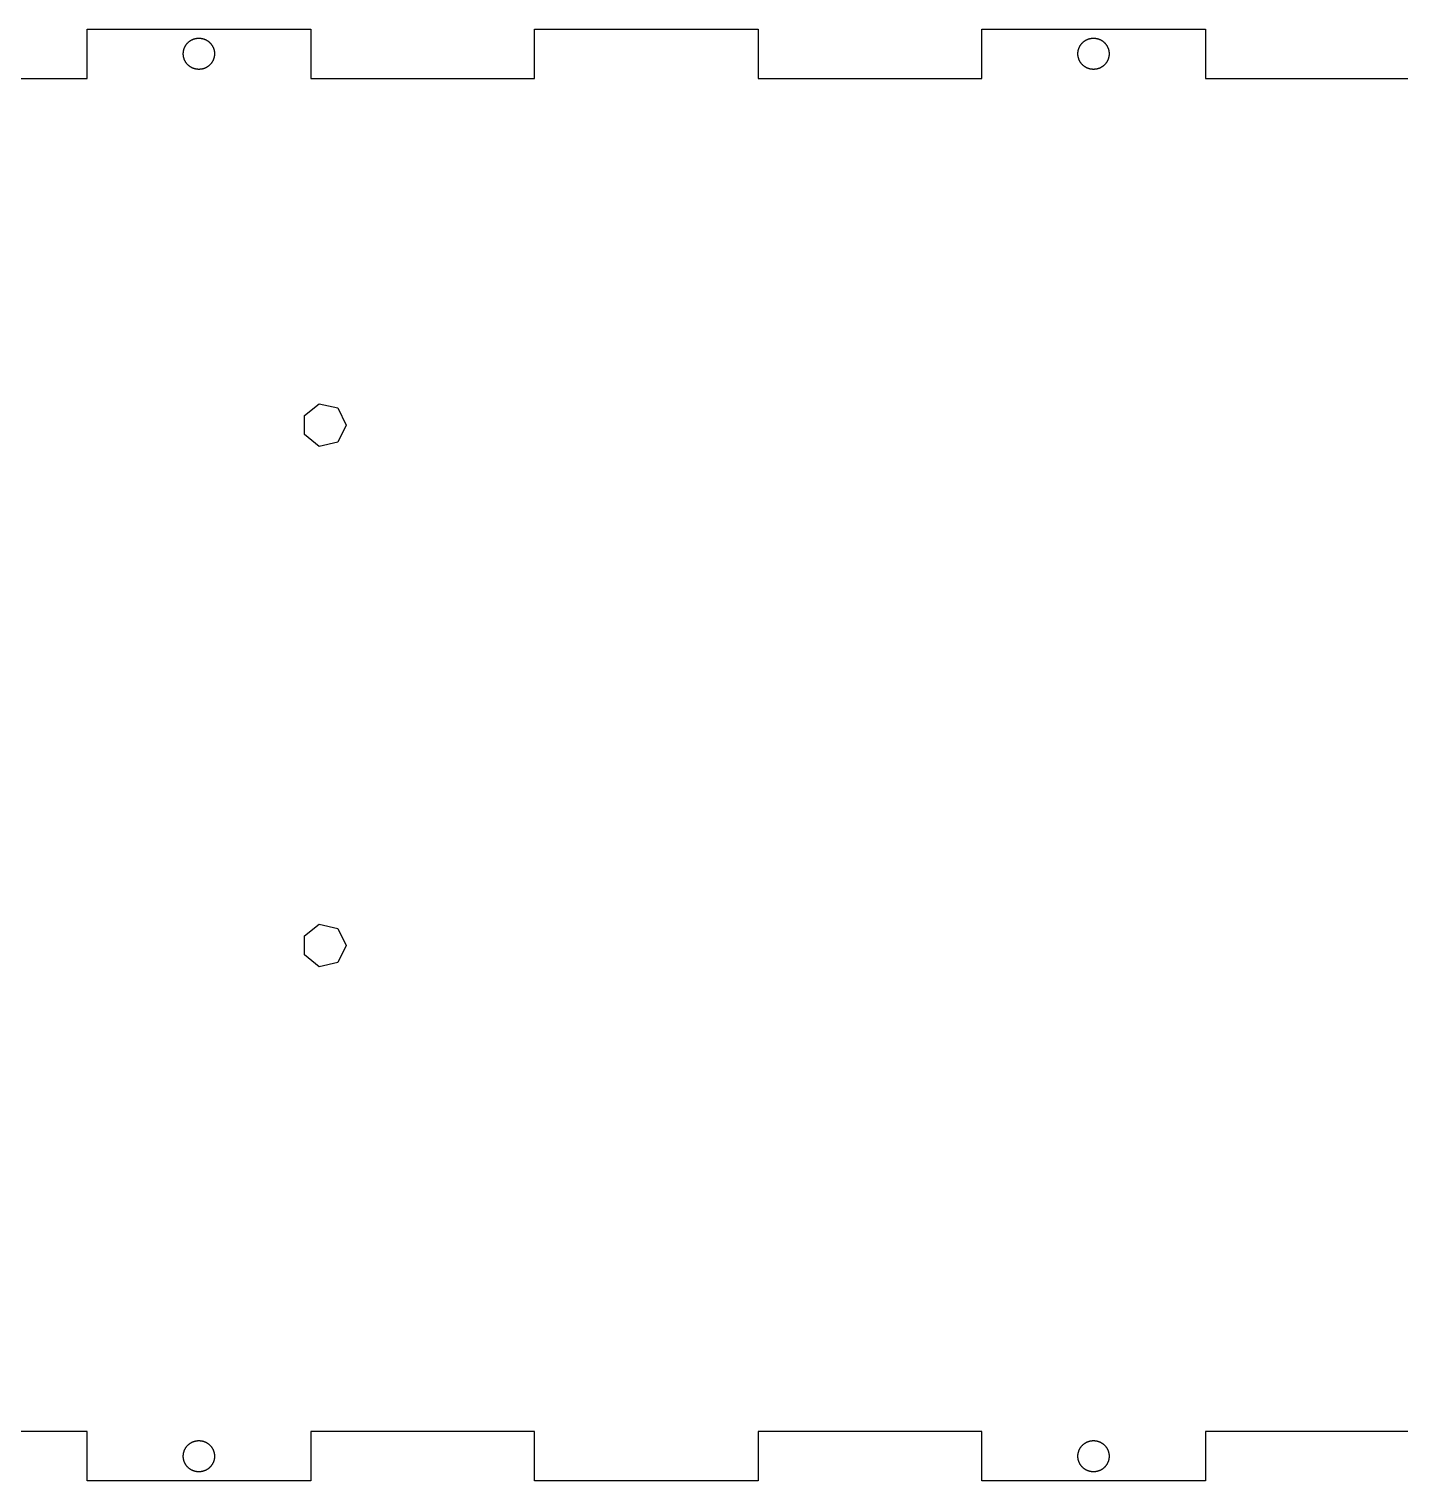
# Model space of a CAD drawing. Extents: x 9 to 577, y 117 to 593.
# Drawn here: x 313.4 to 445.2, y 261.7 to 401.2 of the extents above; entities that cross this region are included whole.
import ezdxf

# ---------------------------------------------------------------- set-up
doc = ezdxf.new("R2010")
doc.units = 0
doc.layers.add('Layer_1', color=7, linetype='CONTINUOUS')

msp = doc.modelspace()

# ---------------------------------------------------------------- linework, layer by layer
at = {"layer": 'Layer_1', "color": 7}
for points in [[(297.449692, 396.470285), (318.949691, 396.470285), (318.949691, 401.220282), (340.44969, 401.220282), (340.44969, 396.470285), (361.94969, 396.470285), (361.94969, 401.220282), (383.449689, 401.220282), (383.449689, 396.470285), (404.949688, 396.470285), (404.949688, 401.220282), (426.449688, 401.220282), (426.449688, 396.470285), (447.949695, 396.470285)], [(328.199694, 398.845284), (328.199694, 398.845284), (328.199919, 398.871474), (328.199919, 398.897636), (328.199919, 398.923798), (328.202742, 398.949932), (328.205564, 398.976037), (328.208386, 399.002086), (328.21149, 399.028107), (328.214877, 399.054072), (328.218828, 399.079951), (328.223062, 399.105775), (328.227859, 399.131513), (328.233222, 399.157167), (328.238866, 399.182737), (328.245075, 399.208193), (328.251566, 399.233537), (328.258622, 399.258767), (328.265959, 399.283857), (328.273862, 399.308834), (328.282046, 399.333669), (328.290795, 399.358335), (328.300108, 399.382861), (328.309704, 399.407216), (328.319582, 399.431403), (328.330024, 399.45542), (328.340748, 399.479239), (328.352037, 399.502861), (328.363608, 399.526286), (328.375744, 399.549513), (328.388162, 399.572514), (328.401144, 399.595289), (328.414408, 399.617839), (328.427955, 399.640163), (328.442066, 399.662232), (328.456459, 399.684048), (328.471417, 399.705638), (328.486657, 399.726946), (328.502179, 399.748), (328.517984, 399.768771), (328.534353, 399.789261), (328.551004, 399.809468), (328.567937, 399.829364), (328.585435, 399.848979), (328.603215, 399.868283), (328.621277, 399.887276), (328.639622, 399.905959), (328.658248, 399.924304), (328.677157, 399.942338), (328.696348, 399.960033), (328.715822, 399.97739), (328.735859, 399.99438), (328.756179, 400.011031), (328.776782, 400.027343), (328.797384, 400.043289), (328.81855, 400.058867), (328.839717, 400.074079), (328.861448, 400.088896), (328.883179, 400.103346), (328.905193, 400.1174), (328.927488, 400.131088), (328.950066, 400.144381), (328.972926, 400.157278), (328.996068, 400.169781), (329.01921, 400.18186), (329.042635, 400.193544), (329.066342, 400.204805), (329.090048, 400.21567), (329.114037, 400.226112), (329.138308, 400.236131), (329.162579, 400.245727), (329.187133, 400.254899), (329.211968, 400.263648), (329.236804, 400.271945), (329.261639, 400.279819), (329.286757, 400.28727), (329.311875, 400.294269), (329.337275, 400.300817), (329.362675, 400.306941), (329.388357, 400.312613), (329.414039, 400.317835), (329.439722, 400.322604), (329.465404, 400.326922), (329.491368, 400.330789), (329.517333, 400.334203), (329.543297, 400.337167), (329.569262, 400.339707), (329.595226, 400.341682), (329.621473, 400.343376), (329.647719, 400.344505), (329.673966, 400.345069), (329.700213, 400.345298), (329.726459, 400.345069), (329.752706, 400.344505), (329.778953, 400.343376), (329.805199, 400.341682), (329.831164, 400.339707), (329.857128, 400.337167), (329.883093, 400.334203), (329.909057, 400.330789), (329.935022, 400.326922), (329.960704, 400.322604), (329.986386, 400.317835), (330.012068, 400.312613), (330.03775, 400.306941), (330.06315, 400.300817), (330.08855, 400.294269), (330.113668, 400.28727), (330.138786, 400.279819), (330.163622, 400.271945), (330.188457, 400.263648), (330.21301, 400.254899), (330.237564, 400.245727), (330.261835, 400.236131), (330.286106, 400.226112), (330.310095, 400.21567), (330.333802, 400.204805), (330.357508, 400.193544), (330.380933, 400.18186), (330.404075, 400.169781), (330.427217, 400.157278), (330.450077, 400.144381), (330.472655, 400.131088), (330.49495, 400.1174), (330.516964, 400.103346), (330.538695, 400.088896), (330.560144, 400.074079), (330.58131, 400.058867), (330.602477, 400.043289), (330.623362, 400.027343), (330.643964, 400.011031), (330.664284, 399.99438), (330.684322, 399.97739), (330.703795, 399.960033), (330.722986, 399.942338), (330.741895, 399.924304), (330.760522, 399.905959), (330.778866, 399.887276), (330.796928, 399.868283), (330.814708, 399.848979), (330.831924, 399.829364), (330.848857, 399.809468), (330.865508, 399.789261), (330.881877, 399.768771), (330.897682, 399.748), (330.913204, 399.726946), (330.928444, 399.705638), (330.943402, 399.684048), (330.957795, 399.662232), (330.971906, 399.640163), (330.985735, 399.617839), (330.998999, 399.595289), (331.011982, 399.572514), (331.024399, 399.549513), (331.036535, 399.526286), (331.048106, 399.502861), (331.059395, 399.479239), (331.070119, 399.45542), (331.080562, 399.431403), (331.090722, 399.407216), (331.100317, 399.382861), (331.10963, 399.358335), (331.118379, 399.333669), (331.126564, 399.308834), (331.134466, 399.283857), (331.141804, 399.258767), (331.148859, 399.233537), (331.15535, 399.208193), (331.161559, 399.182737), (331.167204, 399.157167), (331.172284, 399.131513), (331.177082, 399.105775), (331.181315, 399.079951), (331.185266, 399.054072), (331.188653, 399.028107), (331.191757, 399.002086), (331.194579, 398.976037), (331.197402, 398.949932), (331.200224, 398.923798), (331.200224, 398.897636), (331.200224, 398.871474), (331.20045, 398.845284), (331.200224, 398.819093), (331.200224, 398.792931), (331.200224, 398.766769), (331.197402, 398.740636), (331.194579, 398.71453), (331.191757, 398.688481), (331.188653, 398.66246), (331.185266, 398.636496), (331.181315, 398.610616), (331.177082, 398.584793), (331.172284, 398.559054), (331.167204, 398.5334), (331.161559, 398.507831), (331.15535, 398.482374), (331.148859, 398.457031), (331.141804, 398.4318), (331.134466, 398.40671), (331.126564, 398.381734), (331.118379, 398.356898), (331.10963, 398.332232), (331.100317, 398.307707), (331.090722, 398.283351), (331.080562, 398.259165), (331.070119, 398.235147), (331.059395, 398.211328), (331.048106, 398.187706), (331.036535, 398.164281), (331.024399, 398.141055), (331.011982, 398.118053), (330.998999, 398.095278), (330.985735, 398.072729), (330.971906, 398.050405), (330.957795, 398.028335), (330.943402, 398.006491), (330.928444, 397.984901), (330.913204, 397.963593), (330.897682, 397.942539), (330.881877, 397.921768), (330.865508, 397.901279), (330.848857, 397.881071), (330.831924, 397.861175), (330.814708, 397.84156), (330.796928, 397.822256), (330.778866, 397.803263), (330.760522, 397.78458), (330.741895, 397.766235), (330.722986, 397.748201), (330.703795, 397.730506), (330.684322, 397.713149), (330.664284, 397.696159), (330.643964, 397.679508), (330.623362, 397.663224), (330.602477, 397.647279), (330.58131, 397.6317), (330.560144, 397.616488), (330.538695, 397.601671), (330.516964, 397.587222), (330.49495, 397.573167), (330.472655, 397.559479), (330.450077, 397.546187), (330.427217, 397.533289), (330.404075, 397.520787), (330.380933, 397.508707), (330.357508, 397.497023), (330.333802, 397.485763), (330.310095, 397.474897), (330.286106, 397.464455), (330.261835, 397.454436), (330.237564, 397.444841), (330.21301, 397.435668), (330.188457, 397.426919), (330.163622, 397.418622), (330.138786, 397.410748), (330.113668, 397.403326), (330.08855, 397.396327), (330.06315, 397.389779), (330.03775, 397.383655), (330.012068, 397.377982), (329.986386, 397.372761), (329.960704, 397.367991), (329.935022, 397.363673), (329.909057, 397.359807), (329.883093, 397.356392), (329.857128, 397.353429), (329.831164, 397.350889), (329.805199, 397.348913), (329.778953, 397.34722), (329.752706, 397.346091), (329.726459, 397.345527), (329.700213, 397.345298), (329.673966, 397.345527), (329.647719, 397.346091), (329.621473, 397.34722), (329.595226, 397.348913), (329.569262, 397.350889), (329.543297, 397.353429), (329.517333, 397.356392), (329.491368, 397.359807), (329.465404, 397.363673), (329.439722, 397.367991), (329.414039, 397.372761), (329.388357, 397.377982), (329.362675, 397.383655), (329.337275, 397.389779), (329.311875, 397.396327), (329.286757, 397.403326), (329.261639, 397.410748), (329.236804, 397.418622), (329.211968, 397.426919), (329.187133, 397.435668), (329.162579, 397.444841), (329.138308, 397.454436), (329.114037, 397.464455), (329.090048, 397.474897), (329.066342, 397.485763), (329.042635, 397.497023), (329.01921, 397.508707), (328.996068, 397.520787), (328.972926, 397.533289), (328.950066, 397.546187), (328.927488, 397.559479), (328.905193, 397.573167), (328.883179, 397.587222), (328.861448, 397.601671), (328.839717, 397.616488), (328.81855, 397.6317), (328.797384, 397.647279), (328.776782, 397.663224), (328.756179, 397.679508), (328.735859, 397.696159), (328.715822, 397.713149), (328.696348, 397.730506), (328.677157, 397.748201), (328.658248, 397.766235), (328.639622, 397.78458), (328.621277, 397.803263), (328.603215, 397.822256), (328.585435, 397.84156), (328.567937, 397.861175), (328.551004, 397.881071), (328.534353, 397.901279), (328.517984, 397.921768), (328.502179, 397.942539), (328.486657, 397.963593), (328.471417, 397.984901), (328.456459, 398.006491), (328.442066, 398.028335), (328.427955, 398.050405), (328.414408, 398.072729), (328.401144, 398.095278), (328.388162, 398.118053), (328.375744, 398.141055), (328.363608, 398.164281), (328.352037, 398.187706), (328.340748, 398.211328), (328.330024, 398.235147), (328.319582, 398.259165), (328.309704, 398.283351), (328.300108, 398.307707), (328.290795, 398.332232), (328.282046, 398.356898), (328.273862, 398.381734), (328.265959, 398.40671), (328.258622, 398.4318), (328.251566, 398.457031), (328.245075, 398.482374), (328.238866, 398.507831), (328.233222, 398.5334), (328.227859, 398.559054), (328.223062, 398.584793), (328.218828, 398.610616), (328.214877, 398.636496), (328.21149, 398.66246), (328.208386, 398.688481), (328.205564, 398.71453), (328.202742, 398.740636), (328.199919, 398.766769), (328.199919, 398.792931), (328.199919, 398.819093), (328.199694, 398.845284)], [(414.199691, 398.845284), (414.199691, 398.845284), (414.199917, 398.871474), (414.199917, 398.897636), (414.199917, 398.923798), (414.202739, 398.949932), (414.205561, 398.976037), (414.208383, 399.002086), (414.211488, 399.028107), (414.214874, 399.054072), (414.218826, 399.079951), (414.223059, 399.105775), (414.227857, 399.131513), (414.232937, 399.157167), (414.238581, 399.182737), (414.24479, 399.208193), (414.251281, 399.233537), (414.258337, 399.258767), (414.265674, 399.283857), (414.273577, 399.308834), (414.281761, 399.333669), (414.29051, 399.358335), (414.299541, 399.382861), (414.309137, 399.407216), (414.319297, 399.431403), (414.329739, 399.45542), (414.340746, 399.479239), (414.352034, 399.502861), (414.363606, 399.526286), (414.375741, 399.549513), (414.388159, 399.572514), (414.401141, 399.595289), (414.414406, 399.617839), (414.427952, 399.640163), (414.442063, 399.662232), (414.456457, 399.684048), (414.471414, 399.705638), (414.486654, 399.726946), (414.502177, 399.748), (414.517981, 399.768771), (414.53435, 399.789261), (414.551001, 399.809468), (414.567934, 399.829364), (414.585432, 399.848979), (414.603212, 399.868283), (414.621274, 399.887276), (414.639619, 399.905959), (414.658246, 399.924304), (414.677154, 399.942338), (414.696346, 399.960033), (414.715819, 399.97739), (414.735857, 399.99438), (414.756177, 400.011031), (414.776779, 400.027343), (414.797663, 400.043289), (414.818548, 400.058867), (414.839714, 400.074079), (414.861446, 400.088896), (414.883177, 400.103346), (414.90519, 400.1174), (414.927486, 400.131088), (414.950063, 400.144381), (414.972923, 400.157278), (414.996066, 400.169781), (415.019208, 400.18186), (415.042632, 400.193544), (415.066339, 400.204805), (415.090046, 400.21567), (415.114034, 400.226112), (415.138306, 400.236131), (415.162577, 400.245727), (415.18713, 400.254899), (415.211683, 400.263648), (415.236519, 400.271945), (415.261354, 400.279819), (415.286472, 400.28727), (415.31159, 400.294269), (415.33699, 400.300817), (415.36239, 400.306941), (415.388072, 400.312613), (415.413754, 400.317835), (415.439437, 400.322604), (415.465119, 400.326922), (415.491083, 400.330789), (415.517048, 400.334203), (415.543012, 400.337167), (415.568977, 400.339707), (415.594941, 400.341682), (415.621188, 400.343376), (415.647434, 400.344505), (415.673681, 400.345069), (415.699928, 400.345298), (415.726174, 400.345069), (415.752421, 400.344505), (415.778668, 400.343376), (415.804914, 400.341682), (415.830879, 400.339707), (415.856843, 400.337167), (415.882808, 400.334203), (415.908772, 400.330789), (415.934737, 400.326922), (415.960419, 400.322604), (415.986101, 400.317835), (416.011783, 400.312613), (416.037466, 400.306941), (416.062866, 400.300817), (416.088266, 400.294269), (416.113383, 400.28727), (416.138501, 400.279819), (416.163619, 400.271945), (416.188454, 400.263648), (416.213008, 400.254899), (416.237561, 400.245727), (416.261832, 400.236131), (416.286103, 400.226112), (416.310092, 400.21567), (416.333799, 400.204805), (416.357506, 400.193544), (416.38093, 400.18186), (416.404072, 400.169781), (416.427214, 400.157278), (416.450074, 400.144381), (416.472652, 400.131088), (416.494948, 400.1174), (416.516961, 400.103346), (416.538692, 400.088896), (416.560141, 400.074079), (416.58159, 400.058867), (416.602757, 400.043289), (416.623641, 400.027343), (416.644243, 400.011031), (416.664563, 399.99438), (416.684319, 399.97739), (416.704074, 399.960033), (416.723266, 399.942338), (416.742174, 399.924304), (416.760801, 399.905959), (416.779146, 399.887276), (416.797208, 399.868283), (416.814988, 399.848979), (416.832203, 399.829364), (416.849137, 399.809468), (416.865788, 399.789261), (416.882157, 399.768771), (416.897961, 399.748), (416.913483, 399.726946), (416.928723, 399.705638), (416.943681, 399.684048), (416.958074, 399.662232), (416.972186, 399.640163), (416.985732, 399.617839), (416.998997, 399.595289), (417.011979, 399.572514), (417.024397, 399.549513), (417.036532, 399.526286), (417.048103, 399.502861), (417.059392, 399.479239), (417.070117, 399.45542), (417.080559, 399.431403), (417.090437, 399.407216), (417.100032, 399.382861), (417.109346, 399.358335), (417.118094, 399.333669), (417.126279, 399.308834), (417.134181, 399.283857), (417.141519, 399.258767), (417.148574, 399.233537), (417.155066, 399.208193), (417.161274, 399.182737), (417.166919, 399.157167), (417.172281, 399.131513), (417.177079, 399.105775), (417.181312, 399.079951), (417.185263, 399.054072), (417.18865, 399.028107), (417.191472, 399.002086), (417.194294, 398.976037), (417.197117, 398.949932), (417.199939, 398.923798), (417.199939, 398.897636), (417.199939, 398.871474), (417.200165, 398.845284), (417.199939, 398.819093), (417.199939, 398.792931), (417.199939, 398.766769), (417.197117, 398.740636), (417.194294, 398.71453), (417.191472, 398.688481), (417.18865, 398.66246), (417.185263, 398.636496), (417.181312, 398.610616), (417.177079, 398.584793), (417.172281, 398.559054), (417.166919, 398.5334), (417.161274, 398.507831), (417.155066, 398.482374), (417.148574, 398.457031), (417.141519, 398.4318), (417.134181, 398.40671), (417.126279, 398.381734), (417.118094, 398.356898), (417.109346, 398.332232), (417.100032, 398.307707), (417.090437, 398.283351), (417.080559, 398.259165), (417.070117, 398.235147), (417.059392, 398.211328), (417.048103, 398.187706), (417.036532, 398.164281), (417.024397, 398.141055), (417.011979, 398.118053), (416.998997, 398.095278), (416.985732, 398.072729), (416.972186, 398.050405), (416.958074, 398.028335), (416.943681, 398.006491), (416.928723, 397.984901), (416.913483, 397.963593), (416.897961, 397.942539), (416.882157, 397.921768), (416.865788, 397.901279), (416.849137, 397.881071), (416.832203, 397.861175), (416.814988, 397.84156), (416.797208, 397.822256), (416.779146, 397.803263), (416.760801, 397.78458), (416.742174, 397.766235), (416.723266, 397.748201), (416.704074, 397.730506), (416.684319, 397.713149), (416.664563, 397.696159), (416.644243, 397.679508), (416.623641, 397.663224), (416.602757, 397.647279), (416.58159, 397.6317), (416.560141, 397.616488), (416.538692, 397.601671), (416.516961, 397.587222), (416.494948, 397.573167), (416.472652, 397.559479), (416.450074, 397.546187), (416.427214, 397.533289), (416.404072, 397.520787), (416.38093, 397.508707), (416.357506, 397.497023), (416.333799, 397.485763), (416.310092, 397.474897), (416.286103, 397.464455), (416.261832, 397.454436), (416.237561, 397.444841), (416.213008, 397.435668), (416.188454, 397.426919), (416.163619, 397.418622), (416.138501, 397.410748), (416.113383, 397.403326), (416.088266, 397.396327), (416.062866, 397.389779), (416.037466, 397.383655), (416.011783, 397.377982), (415.986101, 397.372761), (415.960419, 397.367991), (415.934737, 397.363673), (415.908772, 397.359807), (415.882808, 397.356392), (415.856843, 397.353429), (415.830879, 397.350889), (415.804914, 397.348913), (415.778668, 397.34722), (415.752421, 397.346091), (415.726174, 397.345527), (415.699928, 397.345298), (415.673681, 397.345527), (415.647434, 397.346091), (415.621188, 397.34722), (415.594941, 397.348913), (415.568977, 397.350889), (415.543012, 397.353429), (415.517048, 397.356392), (415.491083, 397.359807), (415.465119, 397.363673), (415.439437, 397.367991), (415.413754, 397.372761), (415.388072, 397.377982), (415.36239, 397.383655), (415.33699, 397.389779), (415.31159, 397.396327), (415.286472, 397.403326), (415.261354, 397.410748), (415.236519, 397.418622), (415.211683, 397.426919), (415.18713, 397.435668), (415.162577, 397.444841), (415.138306, 397.454436), (415.114034, 397.464455), (415.090046, 397.474897), (415.066339, 397.485763), (415.042632, 397.497023), (415.019208, 397.508707), (414.996066, 397.520787), (414.972923, 397.533289), (414.950063, 397.546187), (414.927486, 397.559479), (414.90519, 397.573167), (414.883177, 397.587222), (414.861446, 397.601671), (414.839714, 397.616488), (414.818548, 397.6317), (414.797663, 397.647279), (414.776779, 397.663224), (414.756177, 397.679508), (414.735857, 397.696159), (414.715819, 397.713149), (414.696346, 397.730506), (414.677154, 397.748201), (414.658246, 397.766235), (414.639619, 397.78458), (414.621274, 397.803263), (414.603212, 397.822256), (414.585432, 397.84156), (414.567934, 397.861175), (414.551001, 397.881071), (414.53435, 397.901279), (414.517981, 397.921768), (414.502177, 397.942539), (414.486654, 397.963593), (414.471414, 397.984901), (414.456457, 398.006491), (414.442063, 398.028335), (414.427952, 398.050405), (414.414406, 398.072729), (414.401141, 398.095278), (414.388159, 398.118053), (414.375741, 398.141055), (414.363606, 398.164281), (414.352034, 398.187706), (414.340746, 398.211328), (414.329739, 398.235147), (414.319297, 398.259165), (414.309137, 398.283351), (414.299541, 398.307707), (414.29051, 398.332232), (414.281761, 398.356898), (414.273577, 398.381734), (414.265674, 398.40671), (414.258337, 398.4318), (414.251281, 398.457031), (414.24479, 398.482374), (414.238581, 398.507831), (414.232937, 398.5334), (414.227857, 398.559054), (414.223059, 398.584793), (414.218826, 398.610616), (414.214874, 398.636496), (414.211488, 398.66246), (414.208383, 398.688481), (414.205561, 398.71453), (414.202739, 398.740636), (414.199917, 398.766769), (414.199917, 398.792931), (414.199917, 398.819093), (414.199691, 398.845284)], [(339.852226, 362.260422), (339.852226, 364.082423), (341.277222, 365.218421), (343.053247, 364.813421), (343.844231, 363.171421), (343.053247, 361.529421), (341.277222, 361.124421), (339.852226, 362.260422)], [(339.852226, 312.260432), (339.852226, 314.08243), (341.277222, 315.218431), (343.053247, 314.813414), (343.844231, 313.171417), (343.053247, 311.52942), (341.277222, 311.124431), (339.852226, 312.260432)], [(447.949695, 266.470271), (426.449688, 266.470271), (426.449688, 261.720274), (404.949688, 261.720274), (404.949688, 266.470271), (383.449689, 266.470271), (383.449689, 261.720274), (361.94969, 261.720274), (361.94969, 266.470271), (340.44969, 266.470271), (340.44969, 261.720274), (318.949691, 261.720274), (318.949691, 266.470271), (297.449692, 266.470271)], [(328.199694, 264.095286), (328.199694, 264.095286), (328.199919, 264.121533), (328.199919, 264.14778), (328.199919, 264.174026), (328.202742, 264.199991), (328.205564, 264.225955), (328.208386, 264.25192), (328.21149, 264.277884), (328.214877, 264.303849), (328.218828, 264.329813), (328.223062, 264.355495), (328.227859, 264.381178), (328.233222, 264.40686), (328.238866, 264.432542), (328.245075, 264.457942), (328.251566, 264.483342), (328.258622, 264.50846), (328.265959, 264.533578), (328.273862, 264.558695), (328.282046, 264.583531), (328.290795, 264.608084), (328.300108, 264.632638), (328.309704, 264.656909), (328.319582, 264.68118), (328.330024, 264.705169), (328.340748, 264.728875), (328.352037, 264.752582), (328.363608, 264.776006), (328.375744, 264.799149), (328.388162, 264.822291), (328.401144, 264.845151), (328.414408, 264.867729), (328.427955, 264.890024), (328.442066, 264.912038), (328.456459, 264.933769), (328.471417, 264.955218), (328.486657, 264.976384), (328.502179, 264.997551), (328.517984, 265.018435), (328.534353, 265.039038), (328.551004, 265.059358), (328.567937, 265.079395), (328.585435, 265.099151), (328.603215, 265.118342), (328.621277, 265.137251), (328.639622, 265.155878), (328.658248, 265.174222), (328.677157, 265.192284), (328.696348, 265.210064), (328.715822, 265.22728), (328.735859, 265.244213), (328.756179, 265.260864), (328.776782, 265.277233), (328.797384, 265.29332), (328.81855, 265.308842), (328.839717, 265.324082), (328.861448, 265.33904), (328.883179, 265.353433), (328.905193, 265.367544), (328.927488, 265.381373), (328.950066, 265.394638), (328.972926, 265.40762), (328.996068, 265.420038), (329.01921, 265.432173), (329.042635, 265.443744), (329.066342, 265.455033), (329.090048, 265.465758), (329.114037, 265.4762), (329.138308, 265.486078), (329.162579, 265.495673), (329.187133, 265.504986), (329.211968, 265.513735), (329.236804, 265.52192), (329.261639, 265.529822), (329.286757, 265.53716), (329.311875, 265.544215), (329.337275, 265.550706), (329.362675, 265.556915), (329.388357, 265.56256), (329.414039, 265.56764), (329.439722, 265.572438), (329.465404, 265.576671), (329.491368, 265.580622), (329.517333, 265.584009), (329.543297, 265.587113), (329.569262, 265.589935), (329.595226, 265.592758), (329.621473, 265.59558), (329.647719, 265.59558), (329.673966, 265.59558), (329.700213, 265.595834), (329.726459, 265.59558), (329.752706, 265.59558), (329.778953, 265.59558), (329.805199, 265.592758), (329.831164, 265.589935), (329.857128, 265.587113), (329.883093, 265.584009), (329.909057, 265.580622), (329.935022, 265.576671), (329.960704, 265.572438), (329.986386, 265.56764), (330.012068, 265.56256), (330.03775, 265.556915), (330.06315, 265.550706), (330.08855, 265.544215), (330.113668, 265.53716), (330.138786, 265.529822), (330.163622, 265.52192), (330.188457, 265.513735), (330.21301, 265.504986), (330.237564, 265.495673), (330.261835, 265.486078), (330.286106, 265.4762), (330.310095, 265.465758), (330.333802, 265.455033), (330.357508, 265.443744), (330.380933, 265.432173), (330.404075, 265.420038), (330.427217, 265.40762), (330.450077, 265.394638), (330.472655, 265.381373), (330.49495, 265.367544), (330.516964, 265.353433), (330.538695, 265.33904), (330.560144, 265.324082), (330.58131, 265.308842), (330.602477, 265.29332), (330.623362, 265.277233), (330.643964, 265.260864), (330.664284, 265.244213), (330.684322, 265.22728), (330.703795, 265.210064), (330.722986, 265.192284), (330.741895, 265.174222), (330.760522, 265.155878), (330.778866, 265.137251), (330.796928, 265.118342), (330.814708, 265.099151), (330.831924, 265.079395), (330.848857, 265.059358), (330.865508, 265.039038), (330.881877, 265.018435), (330.897682, 264.997551), (330.913204, 264.976384), (330.928444, 264.955218), (330.943402, 264.933769), (330.957795, 264.912038), (330.971906, 264.890024), (330.985735, 264.867729), (330.998999, 264.845151), (331.011982, 264.822291), (331.024399, 264.799149), (331.036535, 264.776006), (331.048106, 264.752582), (331.059395, 264.728875), (331.070119, 264.705169), (331.080562, 264.68118), (331.090722, 264.656909), (331.100317, 264.632638), (331.10963, 264.608084), (331.118379, 264.583531), (331.126564, 264.558695), (331.134466, 264.533578), (331.141804, 264.50846), (331.148859, 264.483342), (331.15535, 264.457942), (331.161559, 264.432542), (331.167204, 264.40686), (331.172284, 264.381178), (331.177082, 264.355495), (331.181315, 264.329813), (331.185266, 264.303849), (331.188653, 264.277884), (331.191757, 264.25192), (331.194579, 264.225955), (331.197402, 264.199991), (331.200224, 264.174026), (331.200224, 264.14778), (331.200224, 264.121533), (331.20045, 264.095286), (331.200224, 264.06904), (331.200224, 264.042793), (331.200224, 264.016546), (331.197402, 263.9903), (331.194579, 263.964335), (331.191757, 263.938371), (331.188653, 263.912406), (331.185266, 263.886442), (331.181315, 263.860478), (331.177082, 263.834795), (331.172284, 263.809113), (331.167204, 263.783431), (331.161559, 263.757749), (331.15535, 263.732349), (331.148859, 263.706949), (331.141804, 263.681831), (331.134466, 263.656713), (331.126564, 263.631878), (331.118379, 263.607042), (331.10963, 263.582489), (331.100317, 263.557935), (331.090722, 263.533664), (331.080562, 263.509393), (331.070119, 263.485404), (331.059395, 263.461698), (331.048106, 263.437991), (331.036535, 263.414566), (331.024399, 263.391424), (331.011982, 263.368282), (330.998999, 263.345422), (330.985735, 263.322844), (330.971906, 263.300549), (330.957795, 263.278535), (330.943402, 263.256804), (330.928444, 263.235355), (330.913204, 263.213906), (330.897682, 263.193022), (330.881877, 263.172138), (330.865508, 263.151535), (330.848857, 263.131215), (330.831924, 263.111178), (330.814708, 263.091422), (330.796928, 263.072231), (330.778866, 263.053322), (330.760522, 263.034695), (330.741895, 263.016351), (330.722986, 262.998289), (330.703795, 262.980509), (330.684322, 262.963011), (330.664284, 262.946078), (330.643964, 262.929426), (330.623362, 262.913058), (330.602477, 262.897253), (330.58131, 262.881731), (330.560144, 262.866491), (330.538695, 262.851533), (330.516964, 262.83714), (330.49495, 262.823029), (330.472655, 262.809482), (330.450077, 262.796218), (330.427217, 262.783235), (330.404075, 262.770818), (330.380933, 262.758682), (330.357508, 262.747111), (330.333802, 262.735822), (330.310095, 262.725098), (330.286106, 262.714655), (330.261835, 262.704778), (330.237564, 262.695182), (330.21301, 262.686151), (330.188457, 262.677402), (330.163622, 262.669218), (330.138786, 262.661315), (330.113668, 262.653978), (330.08855, 262.646922), (330.06315, 262.640431), (330.03775, 262.634222), (330.012068, 262.628578), (329.986386, 262.623498), (329.960704, 262.6187), (329.935022, 262.614466), (329.909057, 262.610515), (329.883093, 262.607129), (329.857128, 262.604306), (329.831164, 262.601484), (329.805199, 262.598662), (329.778953, 262.59584), (329.752706, 262.59584), (329.726459, 262.59584), (329.700213, 262.595614), (329.673966, 262.59584), (329.647719, 262.59584), (329.621473, 262.59584), (329.595226, 262.598662), (329.569262, 262.601484), (329.543297, 262.604306), (329.517333, 262.607129), (329.491368, 262.610515), (329.465404, 262.614466), (329.439722, 262.6187), (329.414039, 262.623498), (329.388357, 262.628578), (329.362675, 262.634222), (329.337275, 262.640431), (329.311875, 262.646922), (329.286757, 262.653978), (329.261639, 262.661315), (329.236804, 262.669218), (329.211968, 262.677402), (329.187133, 262.686151), (329.162579, 262.695182), (329.138308, 262.704778), (329.114037, 262.714655), (329.090048, 262.725098), (329.066342, 262.735822), (329.042635, 262.747111), (329.01921, 262.758682), (328.996068, 262.770818), (328.972926, 262.783235), (328.950066, 262.796218), (328.927488, 262.809482), (328.905193, 262.823029), (328.883179, 262.83714), (328.861448, 262.851533), (328.839717, 262.866491), (328.81855, 262.881731), (328.797384, 262.897253), (328.776782, 262.913058), (328.756179, 262.929426), (328.735859, 262.946078), (328.715822, 262.963011), (328.696348, 262.980509), (328.677157, 262.998289), (328.658248, 263.016351), (328.639622, 263.034695), (328.621277, 263.053322), (328.603215, 263.072231), (328.585435, 263.091422), (328.567937, 263.111178), (328.551004, 263.131215), (328.534353, 263.151535), (328.517984, 263.172138), (328.502179, 263.193022), (328.486657, 263.213906), (328.471417, 263.235355), (328.456459, 263.256804), (328.442066, 263.278535), (328.427955, 263.300549), (328.414408, 263.322844), (328.401144, 263.345422), (328.388162, 263.368282), (328.375744, 263.391424), (328.363608, 263.414566), (328.352037, 263.437991), (328.340748, 263.461698), (328.330024, 263.485404), (328.319582, 263.509393), (328.309704, 263.533664), (328.300108, 263.557935), (328.290795, 263.582489), (328.282046, 263.607042), (328.273862, 263.631878), (328.265959, 263.656713), (328.258622, 263.681831), (328.251566, 263.706949), (328.245075, 263.732349), (328.238866, 263.757749), (328.233222, 263.783431), (328.227859, 263.809113), (328.223062, 263.834795), (328.218828, 263.860478), (328.214877, 263.886442), (328.21149, 263.912406), (328.208386, 263.938371), (328.205564, 263.964335), (328.202742, 263.9903), (328.199919, 264.016546), (328.199919, 264.042793), (328.199919, 264.06904), (328.199694, 264.095286)], [(414.199691, 264.095286), (414.199691, 264.095286), (414.199917, 264.121533), (414.199917, 264.14778), (414.199917, 264.174026), (414.202739, 264.199991), (414.205561, 264.225955), (414.208383, 264.25192), (414.211488, 264.277884), (414.214874, 264.303849), (414.218826, 264.329813), (414.223059, 264.355495), (414.227857, 264.381178), (414.232937, 264.40686), (414.238581, 264.432542), (414.24479, 264.457942), (414.251281, 264.483342), (414.258337, 264.50846), (414.265674, 264.533578), (414.273577, 264.558695), (414.281761, 264.583531), (414.29051, 264.608084), (414.299541, 264.632638), (414.309137, 264.656909), (414.319297, 264.68118), (414.329739, 264.705169), (414.340746, 264.728875), (414.352034, 264.752582), (414.363606, 264.776006), (414.375741, 264.799149), (414.388159, 264.822291), (414.401141, 264.845151), (414.414406, 264.867729), (414.427952, 264.890024), (414.442063, 264.912038), (414.456457, 264.933769), (414.471414, 264.955218), (414.486654, 264.976384), (414.502177, 264.997551), (414.517981, 265.018435), (414.53435, 265.039038), (414.551001, 265.059358), (414.567934, 265.079395), (414.585432, 265.099151), (414.603212, 265.118342), (414.621274, 265.137251), (414.639619, 265.155878), (414.658246, 265.174222), (414.677154, 265.192284), (414.696346, 265.210064), (414.715819, 265.22728), (414.735857, 265.244213), (414.756177, 265.260864), (414.776779, 265.277233), (414.797663, 265.29332), (414.818548, 265.308842), (414.839714, 265.324082), (414.861446, 265.33904), (414.883177, 265.353433), (414.90519, 265.367544), (414.927486, 265.381373), (414.950063, 265.394638), (414.972923, 265.40762), (414.996066, 265.420038), (415.019208, 265.432173), (415.042632, 265.443744), (415.066339, 265.455033), (415.090046, 265.465758), (415.114034, 265.4762), (415.138306, 265.486078), (415.162577, 265.495673), (415.18713, 265.504986), (415.211683, 265.513735), (415.236519, 265.52192), (415.261354, 265.529822), (415.286472, 265.53716), (415.31159, 265.544215), (415.33699, 265.550706), (415.36239, 265.556915), (415.388072, 265.56256), (415.413754, 265.56764), (415.439437, 265.572438), (415.465119, 265.576671), (415.491083, 265.580622), (415.517048, 265.584009), (415.543012, 265.587113), (415.568977, 265.589935), (415.594941, 265.592758), (415.621188, 265.59558), (415.647434, 265.59558), (415.673681, 265.59558), (415.699928, 265.595834), (415.726174, 265.59558), (415.752421, 265.59558), (415.778668, 265.59558), (415.804914, 265.592758), (415.830879, 265.589935), (415.856843, 265.587113), (415.882808, 265.584009), (415.908772, 265.580622), (415.934737, 265.576671), (415.960419, 265.572438), (415.986101, 265.56764), (416.011783, 265.56256), (416.037466, 265.556915), (416.062866, 265.550706), (416.088266, 265.544215), (416.113383, 265.53716), (416.138501, 265.529822), (416.163619, 265.52192), (416.188454, 265.513735), (416.213008, 265.504986), (416.237561, 265.495673), (416.261832, 265.486078), (416.286103, 265.4762), (416.310092, 265.465758), (416.333799, 265.455033), (416.357506, 265.443744), (416.38093, 265.432173), (416.404072, 265.420038), (416.427214, 265.40762), (416.450074, 265.394638), (416.472652, 265.381373), (416.494948, 265.367544), (416.516961, 265.353433), (416.538692, 265.33904), (416.560141, 265.324082), (416.58159, 265.308842), (416.602757, 265.29332), (416.623641, 265.277233), (416.644243, 265.260864), (416.664563, 265.244213), (416.684319, 265.22728), (416.704074, 265.210064), (416.723266, 265.192284), (416.742174, 265.174222), (416.760801, 265.155878), (416.779146, 265.137251), (416.797208, 265.118342), (416.814988, 265.099151), (416.832203, 265.079395), (416.849137, 265.059358), (416.865788, 265.039038), (416.882157, 265.018435), (416.897961, 264.997551), (416.913483, 264.976384), (416.928723, 264.955218), (416.943681, 264.933769), (416.958074, 264.912038), (416.972186, 264.890024), (416.985732, 264.867729), (416.998997, 264.845151), (417.011979, 264.822291), (417.024397, 264.799149), (417.036532, 264.776006), (417.048103, 264.752582), (417.059392, 264.728875), (417.070117, 264.705169), (417.080559, 264.68118), (417.090437, 264.656909), (417.100032, 264.632638), (417.109346, 264.608084), (417.118094, 264.583531), (417.126279, 264.558695), (417.134181, 264.533578), (417.141519, 264.50846), (417.148574, 264.483342), (417.155066, 264.457942), (417.161274, 264.432542), (417.166919, 264.40686), (417.172281, 264.381178), (417.177079, 264.355495), (417.181312, 264.329813), (417.185263, 264.303849), (417.18865, 264.277884), (417.191472, 264.25192), (417.194294, 264.225955), (417.197117, 264.199991), (417.199939, 264.174026), (417.199939, 264.14778), (417.199939, 264.121533), (417.200165, 264.095286), (417.199939, 264.06904), (417.199939, 264.042793), (417.199939, 264.016546), (417.197117, 263.9903), (417.194294, 263.964335), (417.191472, 263.938371), (417.18865, 263.912406), (417.185263, 263.886442), (417.181312, 263.860478), (417.177079, 263.834795), (417.172281, 263.809113), (417.166919, 263.783431), (417.161274, 263.757749), (417.155066, 263.732349), (417.148574, 263.706949), (417.141519, 263.681831), (417.134181, 263.656713), (417.126279, 263.631878), (417.118094, 263.607042), (417.109346, 263.582489), (417.100032, 263.557935), (417.090437, 263.533664), (417.080559, 263.509393), (417.070117, 263.485404), (417.059392, 263.461698), (417.048103, 263.437991), (417.036532, 263.414566), (417.024397, 263.391424), (417.011979, 263.368282), (416.998997, 263.345422), (416.985732, 263.322844), (416.972186, 263.300549), (416.958074, 263.278535), (416.943681, 263.256804), (416.928723, 263.235355), (416.913483, 263.213906), (416.897961, 263.193022), (416.882157, 263.172138), (416.865788, 263.151535), (416.849137, 263.131215), (416.832203, 263.111178), (416.814988, 263.091422), (416.797208, 263.072231), (416.779146, 263.053322), (416.760801, 263.034695), (416.742174, 263.016351), (416.723266, 262.998289), (416.704074, 262.980509), (416.684319, 262.963011), (416.664563, 262.946078), (416.644243, 262.929426), (416.623641, 262.913058), (416.602757, 262.897253), (416.58159, 262.881731), (416.560141, 262.866491), (416.538692, 262.851533), (416.516961, 262.83714), (416.494948, 262.823029), (416.472652, 262.809482), (416.450074, 262.796218), (416.427214, 262.783235), (416.404072, 262.770818), (416.38093, 262.758682), (416.357506, 262.747111), (416.333799, 262.735822), (416.310092, 262.725098), (416.286103, 262.714655), (416.261832, 262.704778), (416.237561, 262.695182), (416.213008, 262.686151), (416.188454, 262.677402), (416.163619, 262.669218), (416.138501, 262.661315), (416.113383, 262.653978), (416.088266, 262.646922), (416.062866, 262.640431), (416.037466, 262.634222), (416.011783, 262.628578), (415.986101, 262.623498), (415.960419, 262.6187), (415.934737, 262.614466), (415.908772, 262.610515), (415.882808, 262.607129), (415.856843, 262.604306), (415.830879, 262.601484), (415.804914, 262.598662), (415.778668, 262.59584), (415.752421, 262.59584), (415.726174, 262.59584), (415.699928, 262.595614), (415.673681, 262.59584), (415.647434, 262.59584), (415.621188, 262.59584), (415.594941, 262.598662), (415.568977, 262.601484), (415.543012, 262.604306), (415.517048, 262.607129), (415.491083, 262.610515), (415.465119, 262.614466), (415.439437, 262.6187), (415.413754, 262.623498), (415.388072, 262.628578), (415.36239, 262.634222), (415.33699, 262.640431), (415.31159, 262.646922), (415.286472, 262.653978), (415.261354, 262.661315), (415.236519, 262.669218), (415.211683, 262.677402), (415.18713, 262.686151), (415.162577, 262.695182), (415.138306, 262.704778), (415.114034, 262.714655), (415.090046, 262.725098), (415.066339, 262.735822), (415.042632, 262.747111), (415.019208, 262.758682), (414.996066, 262.770818), (414.972923, 262.783235), (414.950063, 262.796218), (414.927486, 262.809482), (414.90519, 262.823029), (414.883177, 262.83714), (414.861446, 262.851533), (414.839714, 262.866491), (414.818548, 262.881731), (414.797663, 262.897253), (414.776779, 262.913058), (414.756177, 262.929426), (414.735857, 262.946078), (414.715819, 262.963011), (414.696346, 262.980509), (414.677154, 262.998289), (414.658246, 263.016351), (414.639619, 263.034695), (414.621274, 263.053322), (414.603212, 263.072231), (414.585432, 263.091422), (414.567934, 263.111178), (414.551001, 263.131215), (414.53435, 263.151535), (414.517981, 263.172138), (414.502177, 263.193022), (414.486654, 263.213906), (414.471414, 263.235355), (414.456457, 263.256804), (414.442063, 263.278535), (414.427952, 263.300549), (414.414406, 263.322844), (414.401141, 263.345422), (414.388159, 263.368282), (414.375741, 263.391424), (414.363606, 263.414566), (414.352034, 263.437991), (414.340746, 263.461698), (414.329739, 263.485404), (414.319297, 263.509393), (414.309137, 263.533664), (414.299541, 263.557935), (414.29051, 263.582489), (414.281761, 263.607042), (414.273577, 263.631878), (414.265674, 263.656713), (414.258337, 263.681831), (414.251281, 263.706949), (414.24479, 263.732349), (414.238581, 263.757749), (414.232937, 263.783431), (414.227857, 263.809113), (414.223059, 263.834795), (414.218826, 263.860478), (414.214874, 263.886442), (414.211488, 263.912406), (414.208383, 263.938371), (414.205561, 263.964335), (414.202739, 263.9903), (414.199917, 264.016546), (414.199917, 264.042793), (414.199917, 264.06904), (414.199691, 264.095286)]]:
    msp.add_lwpolyline(points, dxfattribs=at)

doc.saveas('drawing.dxf')
